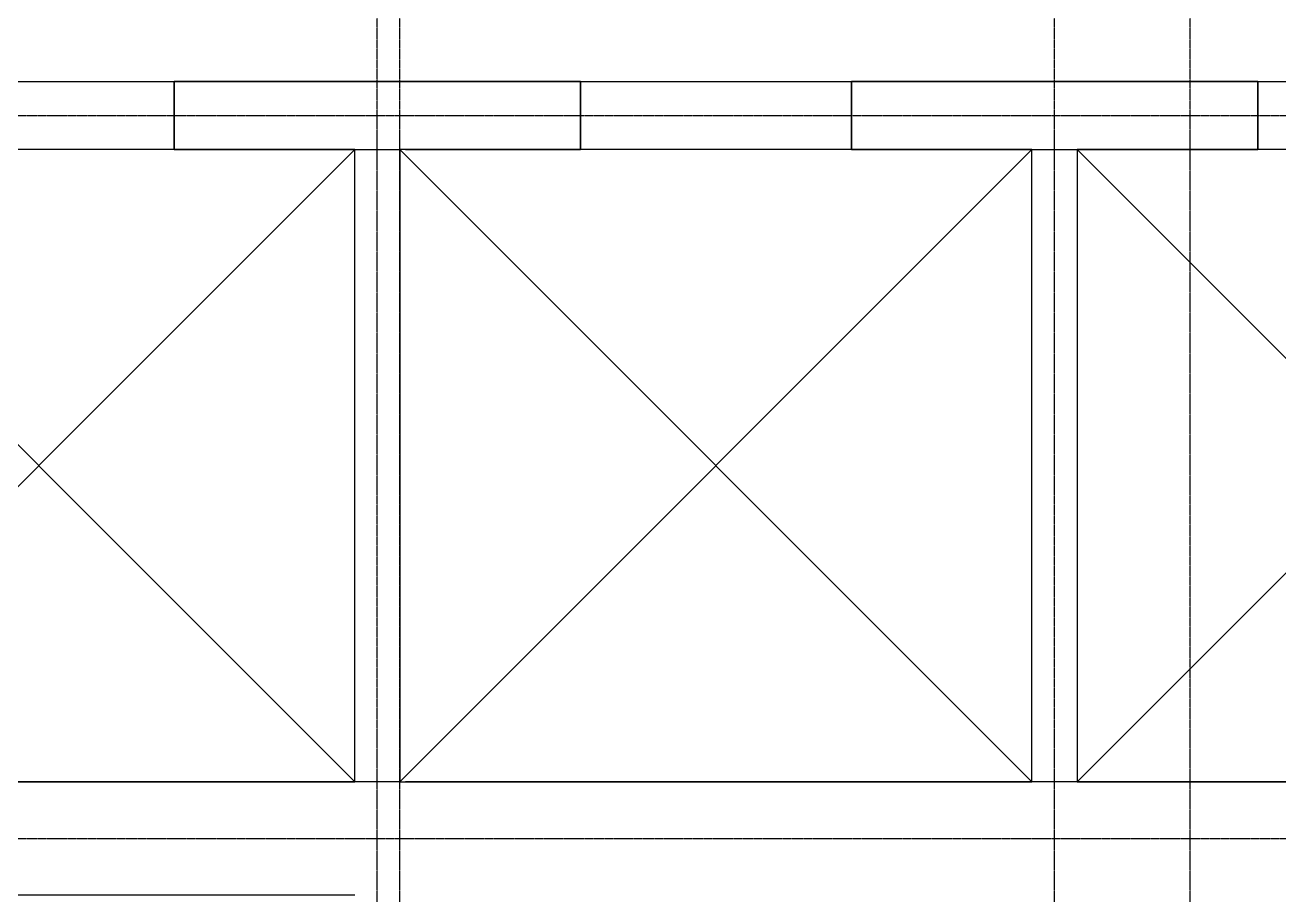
# Model space of a CAD drawing. Header units: millimetres. Extents: x -12551121 to 353735, y 112272 to 285506.
# Drawn here: x 95632 to 101186, y 146102 to 149952 of the extents above; entities that cross this region are included whole.
import ezdxf

# ---------------------------------------------------------------- set-up
doc = ezdxf.new("R2010")
doc.units = ezdxf.units.MM
doc.header["$MEASUREMENT"] = 0
doc.linetypes.add('00_CORE LIFT$0$CENTER', pattern=[2, 1.25, -0.25, 0.25, -0.25])
for name, color, linetype in [('+AT9_Hardscape', 1, 'Continuous'), ('00_CORE LIFT$0$AM-GRID', 9, '00_CORE LIFT$0$CENTER'), ('00_CORE LIFT$0$AM-RC-BEAM-SLAB-WALL', 3, 'Continuous'), ('10 RT1 -  CORE LV9-69$0$10 RT1 -  CORE LV9-69$0$AM-BWK HATCH', 8, 'Continuous'), ('10 RT1 -  CORE LV9-69$0$10 RT1 -  CORE LV9-69$0$AM-DOOR', 4, 'Continuous'), ('FWALL', 6, 'Continuous')]:
    doc.layers.add(name, color=color, linetype=linetype)

# ---------------------------------------------------------------- blocks, each defined once
blk = doc.blocks.new('00_CORE LIFT')
at = {"layer": '00_CORE LIFT$0$AM-GRID', "color": 1, "linetype": '00_CORE LIFT$0$CENTER', "ltscale": 5}
for p, q in [((82750.9, 36661, 0), (82750.9, 51261.4, 0)), ((86250.9, 36661, 0), (86250.9, 51261.4, 0)), ((82650.9, 39961, 0), (82650.9, 50821.7)), ((85650.9, 39961, 0), (85650.9, 50821.7))]:
    blk.add_line(p, q, dxfattribs=at)
at = {"layer": '00_CORE LIFT$0$AM-GRID', "color": 1, "linetype": '00_CORE LIFT$0$CENTER', "ltscale": 5, "elevation": 0}
for points in [[(75759.2, 43611), (89300.9, 43611)], [(75759.2, 40411), (89300.9, 40411)]]:
    blk.add_lwpolyline(points, dxfattribs=at)
at = {"layer": '00_CORE LIFT$0$AM-RC-BEAM-SLAB-WALL', "color": 1, "elevation": 0}
blk.add_lwpolyline([(79750.9, 40661), (82550.9, 40661), (82550.9, 43461), (81750.9, 43461), (81750.9, 43761), (83550.9, 43761), (83550.9, 43461), (82750.9, 43461), (82750.9, 40661), (85550.9, 40661), (85550.9, 43461), (84750.9, 43461), (84750.9, 43761), (86550.9, 43761), (86550.9, 43461), (85750.9, 43461), (85750.9, 40661), (88550.9, 40661)], dxfattribs=at)

msp = doc.modelspace()

# ---------------------------------------------------------------- hatches: boundary and pattern name
at = {"layer": '+AT9_Hardscape'}
h = msp.add_hatch(dxfattribs=at)
h.set_pattern_fill('CTYSQMK2', color=8, scale=30)
h.set_pattern_definition([(0, (84.85, 0), (360, 360), [550.293, -169.707]), (90, (0, 84.85), (-360, 360), [550.293, -169.707]), (45, (275.15, 360), (-360.0008, 360.0008), [120, -389.118]), (315, (275.15, 360), (360.0008, 360.0008), [120, -389.118]), (45, (360, 275.15), (-360.0008, 360.0008), [120, -389.118]), (315, (360, 444.85), (360.0008, 360.0008), [120, -389.118])])
h.paths.add_polyline_path([(95542.2, 135625.8), (95542.2, 133951.5), (99592.2, 133951.5), (99592.2, 135625.8)])
h.paths.add_polyline_path([(95442.2, 135626.5), (92492.2, 135626.5), (92492.2, 133951.5), (95442.2, 133951.5)])
h.paths.add_polyline_path([(86667.2, 154126.5), (89017.2, 154126.5), (89017.2, 156901.5), (89017.2, 158901.5), (89017.2, 160726.5), (83108.8, 160726.5, -0.368016), (82116.6, 159549.5, 0.400968), (81233.3, 158097.9, -0.502579), (81552.6, 157651.5), (82417.2, 157651.5), (82417.2, 157451.5), (81521.7, 157451.5, -0.260582), (81293.2, 156298.1, 0.568011), (81532.8, 155502.1, -0.431088), (82539.1, 154126.6), (84517.2, 154126.6), (84517.2, 154126.5), (85117.2, 154126.5), (86517.2, 154126.5), (86667.2, 154126.5)], is_closed=False)
h.paths.add_polyline_path([(81233.3, 158097.9, 0.100153), (81430.3, 157651.6), (81552.6, 157651.6, 0.502444), (81233.3, 158097.9)])
h.paths.add_polyline_path([(85238.3, 155441.1, -0.820638), (82804.8, 157160.3, 0.270102), (82860.7, 157858, -0.715586), (84551, 159394.8, 0.266542), (85807, 159525.6, -0.740066), (87167.1, 158124.3, 0.290314), (87254.2, 157054.8, -0.735985), (85608, 155514.1, 0.328819)], flags=16)
h.paths.add_polyline_path([(84920.4, 155759.8, -0.803232), (83202.8, 156946.4, 0.255579), (83271, 158043.2, -0.720238), (84347.4, 158993, 0.263731), (86036.3, 159136.8, -0.72447), (86771.4, 158338.6, 0.281381), (86863.5, 156827.1, -0.723695), (85820.3, 155911.1, 0.329551)], flags=0)
h.paths.add_polyline_path([(83417.2, 157651.5), (86517.2, 157651.5), (86517.2, 157451.5), (83417.2, 157451.5), (83417.2, 157651.5)], is_closed=False, flags=0)

# ---------------------------------------------------------------- linework, layer by layer
at = {"layer": '10 RT1 -  CORE LV9-69$0$10 RT1 -  CORE LV9-69$0$AM-BWK HATCH', "color": 1, "elevation": 0}
for points in [[(94292.1, 149401.5), (97092.1, 146601.5)], [(97092.1, 149401.5), (94292.1, 146601.5)], [(97292.1, 149401.5), (100092.1, 146601.5)], [(100092.1, 149401.5), (97292.1, 146601.5)], [(100292.1, 149401.5), (103092.1, 146601.5)], [(103092.1, 149401.5), (100292.1, 146601.5)]]:
    msp.add_lwpolyline(points, dxfattribs=at)
at = {"layer": '10 RT1 -  CORE LV9-69$0$10 RT1 -  CORE LV9-69$0$AM-DOOR', "color": 1, "elevation": 0}
for points in [[(95092.1, 149701.5), (96292.1, 149701.5), (96292.1, 149401.5), (95092.1, 149401.5)], [(98092.1, 149701.5), (99292.1, 149701.5), (99292.1, 149401.5), (98092.1, 149401.5)], [(101092.1, 149701.5), (102292.1, 149701.5), (102292.1, 149401.5), (101092.1, 149401.5)]]:
    msp.add_lwpolyline(points, close=True, dxfattribs=at)
at = {"layer": 'FWALL', "color": 1}
for p, q in [((96292.1, 149401.6, 0), (96292.1, 149701.6, 0)), ((96292.1, 149401.6, 0), (96292.1, 149701.6, 0)), ((96292.1, 149401.6, 0), (96292.1, 149701.6, 0)), ((96292.1, 149401.6, 0), (96292.1, 149701.6, 0)), ((96292.1, 149401.6, 0), (96292.1, 149701.6, 0)), ((96292.1, 149401.6, 0), (96292.1, 149701.6, 0)), ((96292.1, 149401.5), (96292.1, 149701.5)), ((96292.1, 149401.5, 0), (96292.1, 149701.5, 0)), ((96292.1, 149401.5, 0), (96292.1, 149701.5, 0)), ((96292.1, 149401.5, 0), (96292.1, 149701.5, 0)), ((96292.1, 149401.5, 0), (96292.1, 149701.5, 0)), ((96292.1, 149401.5, 0), (96292.1, 149701.5, 0)), ((96292.1, 149401.5, 0), (96292.1, 149701.5, 0)), ((96292.1, 149401.5, 0), (96292.1, 149701.5, 0)), ((98092.1, 149701.6, 0), (98092.1, 149401.6, 0)), ((98092.1, 149701.6, 0), (98092.1, 149401.6, 0)), ((98092.1, 149701.6, 0), (98092.1, 149401.6, 0)), ((98092.1, 149701.6, 0), (98092.1, 149401.6, 0)), ((98092.1, 149701.6, 0), (98092.1, 149401.6, 0)), ((98092.1, 149701.6, 0), (98092.1, 149401.6, 0)), ((98092.1, 149701.5), (98092.1, 149401.5)), ((98092.1, 149701.5, 0), (98092.1, 149401.5, 0)), ((98092.1, 149701.5, 0), (98092.1, 149401.5, 0)), ((98092.1, 149701.5, 0), (98092.1, 149401.5, 0)), ((98092.1, 149701.5, 0), (98092.1, 149401.5, 0)), ((98092.1, 149701.5, 0), (98092.1, 149401.5, 0)), ((98092.1, 149701.5, 0), (98092.1, 149401.5, 0)), ((98092.1, 149701.5, 0), (98092.1, 149401.5, 0)), ((99292.1, 149401.6, 0), (99292.1, 149701.6, 0)), ((99292.1, 149401.6, 0), (99292.1, 149701.6, 0)), ((99292.1, 149401.6, 0), (99292.1, 149701.6, 0)), ((99292.1, 149401.6, 0), (99292.1, 149701.6, 0)), ((99292.1, 149401.6, 0), (99292.1, 149701.6, 0)), ((99292.1, 149401.6, 0), (99292.1, 149701.6, 0)), ((99292.1, 149401.5), (99292.1, 149701.5)), ((99292.1, 149401.5, 0), (99292.1, 149701.5, 0)), ((99292.1, 149401.5, 0), (99292.1, 149701.5, 0)), ((99292.1, 149401.5, 0), (99292.1, 149701.5, 0)), ((99292.1, 149401.5, 0), (99292.1, 149701.5, 0)), ((99292.1, 149401.5, 0), (99292.1, 149701.5, 0)), ((99292.1, 149401.5, 0), (99292.1, 149701.5, 0)), ((99292.1, 149401.5, 0), (99292.1, 149701.5, 0)), ((101092.1, 149701.6, 0), (101092.1, 149401.6, 0)), ((101092.1, 149701.6, 0), (101092.1, 149401.6, 0)), ((101092.1, 149701.6, 0), (101092.1, 149401.6, 0)), ((101092.1, 149701.6, 0), (101092.1, 149401.6, 0)), ((101092.1, 149701.6, 0), (101092.1, 149401.6, 0)), ((101092.1, 149701.6, 0), (101092.1, 149401.6, 0)), ((101092.1, 149701.5), (101092.1, 149401.5)), ((101092.1, 149701.5, 0), (101092.1, 149401.5, 0)), ((101092.1, 149701.5, 0), (101092.1, 149401.5, 0)), ((101092.1, 149701.5, 0), (101092.1, 149401.5, 0)), ((101092.1, 149701.5, 0), (101092.1, 149401.5, 0)), ((101092.1, 149701.5, 0), (101092.1, 149401.5, 0)), ((101092.1, 149701.5, 0), (101092.1, 149401.5, 0)), ((101092.1, 149701.5, 0), (101092.1, 149401.5, 0))]:
    msp.add_line(p, q, dxfattribs=at)
at = {"layer": 'FWALL', "color": 1, "elevation": 0}
for points in [[(92092.1, 149701.6), (90742.2, 149701.6), (90742.2, 146101.6), (97092.2, 146101.6)], [(98092.1, 149701.6), (96292.1, 149701.6)], [(98092.1, 149701.6), (96292.1, 149701.6)], [(98092.1, 149701.6), (96292.1, 149701.6)], [(98092.1, 149701.6), (96292.1, 149701.6)], [(98092.1, 149701.6), (96292.1, 149701.6)], [(98092.1, 149701.6), (96292.1, 149701.6)], [(98092.1, 149701.5), (96292.1, 149701.5)], [(98092.1, 149701.5), (96292.1, 149701.5)], [(98092.1, 149701.5), (96292.1, 149701.5)], [(98092.1, 149701.5), (96292.1, 149701.5)], [(98092.1, 149701.5), (96292.1, 149701.5)], [(98092.1, 149701.5), (96292.1, 149701.5)], [(98092.1, 149701.5), (96292.1, 149701.5)], [(101092.1, 149701.6), (99292.1, 149701.6)], [(101092.1, 149701.6), (99292.1, 149701.6)], [(101092.1, 149701.6), (99292.1, 149701.6)], [(101092.1, 149701.6), (99292.1, 149701.6)], [(101092.1, 149701.6), (99292.1, 149701.6)], [(101092.1, 149701.6), (99292.1, 149701.6)], [(101092.1, 149701.5), (99292.1, 149701.5)], [(101092.1, 149701.5), (99292.1, 149701.5)], [(101092.1, 149701.5), (99292.1, 149701.5)], [(101092.1, 149701.5), (99292.1, 149701.5)], [(101092.1, 149701.5), (99292.1, 149701.5)], [(101092.1, 149701.5), (99292.1, 149701.5)], [(101092.1, 149701.5), (99292.1, 149701.5)], [(97292.1, 146601.6), (91292.2, 146601.6), (91292.2, 149401.6), (92092.1, 149401.6)], [(97292.1, 146601.6), (91292.2, 146601.6), (91292.2, 149401.6), (92092.1, 149401.6)], [(97292.1, 146601.6), (91292.2, 146601.6), (91292.2, 149401.6), (92092.1, 149401.6)], [(97292.1, 146601.6), (91292.2, 146601.6), (91292.2, 149401.6), (92092.1, 149401.6)], [(97292.1, 146601.6), (91292.2, 146601.6), (91292.2, 149401.6), (92092.1, 149401.6)], [(97292.1, 146601.6), (91292.2, 146601.6), (91292.2, 149401.6), (92092.1, 149401.6)], [(97292.1, 146601.5), (91292.2, 146601.5), (91292.2, 149401.5), (92092.1, 149401.5)], [(97292.1, 146601.5), (91292.2, 146601.5), (91292.2, 149401.5), (92092.1, 149401.5)], [(97292.1, 146601.5), (91292.2, 146601.5), (91292.2, 149401.5), (92092.1, 149401.5)], [(97292.1, 146601.5), (91292.2, 146601.5), (91292.2, 149401.5), (92092.1, 149401.5)], [(97292.1, 146601.5), (91292.2, 146601.5), (91292.2, 149401.5), (92092.1, 149401.5)], [(97292.1, 146601.5), (91292.2, 146601.5), (91292.2, 149401.5), (92092.1, 149401.5)], [(97292.1, 146601.5), (91292.2, 146601.5), (91292.2, 149401.5), (92092.1, 149401.5)], [(96292.1, 149401.6), (97292.1, 149401.6)], [(96292.1, 149401.6), (97292.1, 149401.6)], [(96292.1, 149401.6), (97292.1, 149401.6)], [(96292.1, 149401.6), (97292.1, 149401.6)], [(96292.1, 149401.6), (97292.1, 149401.6)], [(96292.1, 149401.6), (97292.1, 149401.6)], [(96292.1, 149401.5), (97292.1, 149401.5)], [(96292.1, 149401.5), (97292.1, 149401.5)], [(96292.1, 149401.5), (97292.1, 149401.5)], [(96292.1, 149401.5), (97292.1, 149401.5)], [(96292.1, 149401.5), (97292.1, 149401.5)], [(96292.1, 149401.5), (97292.1, 149401.5)], [(96292.1, 149401.5), (97292.1, 149401.5)], [(102292.1, 149401.6), (103092.2, 149401.6), (103092.2, 146601.6), (97317.1, 146601.6)], [(97317.1, 149401.6), (98092.1, 149401.6)], [(102292.1, 149401.6), (103092.2, 149401.6), (103092.2, 146601.6), (97317.1, 146601.6)], [(97317.1, 149401.6), (98092.1, 149401.6)], [(102292.1, 149401.6), (103092.2, 149401.6), (103092.2, 146601.6), (97317.1, 146601.6)], [(97317.1, 149401.6), (98092.1, 149401.6)], [(102292.1, 149401.6), (103092.2, 149401.6), (103092.2, 146601.6), (97317.1, 146601.6)], [(97317.1, 149401.6), (98092.1, 149401.6)], [(102292.1, 149401.6), (103092.2, 149401.6), (103092.2, 146601.6), (97317.1, 146601.6)], [(97317.1, 149401.6), (98092.1, 149401.6)], [(102292.1, 149401.6), (103092.2, 149401.6), (103092.2, 146601.6), (97317.1, 146601.6)], [(97317.1, 149401.6), (98092.1, 149401.6)], [(102292.1, 149401.5), (103092.2, 149401.5), (103092.2, 146601.5), (97317.1, 146601.5)], [(97317.1, 149401.5), (98092.1, 149401.5)], [(102292.1, 149401.5), (103092.2, 149401.5), (103092.2, 146601.5), (97317.1, 146601.5)], [(97317.1, 149401.5), (98092.1, 149401.5)], [(102292.1, 149401.5), (103092.2, 149401.5), (103092.2, 146601.5), (97317.1, 146601.5)], [(97317.1, 149401.5), (98092.1, 149401.5)], [(102292.1, 149401.5), (103092.2, 149401.5), (103092.2, 146601.5), (97317.1, 146601.5)], [(97317.1, 149401.5), (98092.1, 149401.5)], [(102292.1, 149401.5), (103092.2, 149401.5), (103092.2, 146601.5), (97317.1, 146601.5)], [(97317.1, 149401.5), (98092.1, 149401.5)], [(102292.1, 149401.5), (103092.2, 149401.5), (103092.2, 146601.5), (97317.1, 146601.5)], [(97317.1, 149401.5), (98092.1, 149401.5)], [(102292.1, 149401.5), (103092.2, 149401.5), (103092.2, 146601.5), (97317.1, 146601.5)], [(97317.1, 149401.5), (98092.1, 149401.5)], [(99292.1, 149401.6), (101092.1, 149401.6)], [(99292.1, 149401.6), (101092.1, 149401.6)], [(99292.1, 149401.6), (101092.1, 149401.6)], [(99292.1, 149401.6), (101092.1, 149401.6)], [(99292.1, 149401.6), (101092.1, 149401.6)], [(99292.1, 149401.6), (101092.1, 149401.6)], [(99292.1, 149401.5), (101092.1, 149401.5)], [(99292.1, 149401.5), (101092.1, 149401.5)], [(99292.1, 149401.5), (101092.1, 149401.5)], [(99292.1, 149401.5), (101092.1, 149401.5)], [(99292.1, 149401.5), (101092.1, 149401.5)], [(99292.1, 149401.5), (101092.1, 149401.5)], [(99292.1, 149401.5), (101092.1, 149401.5)]]:
    msp.add_lwpolyline(points, dxfattribs=at)
at = {"layer": 'FWALL', "color": 1}
for points in [[(98092.1, 149701.5), (96292.1, 149701.5)], [(101092.1, 149701.5), (99292.1, 149701.5)], [(97292.1, 146601.5), (91292.2, 146601.5), (91292.2, 149401.5), (92092.1, 149401.5)], [(96292.1, 149401.5), (97292.1, 149401.5)], [(102292.1, 149401.5), (103092.2, 149401.5), (103092.2, 146601.5), (97317.1, 146601.5)], [(97317.1, 149401.5), (98092.1, 149401.5)], [(99292.1, 149401.5), (101092.1, 149401.5)]]:
    msp.add_lwpolyline(points, dxfattribs=at)

# ---------------------------------------------------------------- block references
at = {"color": 1}
msp.add_blockref('00_CORE LIFT', (14541.2, 105940.5), dxfattribs=at)

doc.saveas('drawing.dxf')
